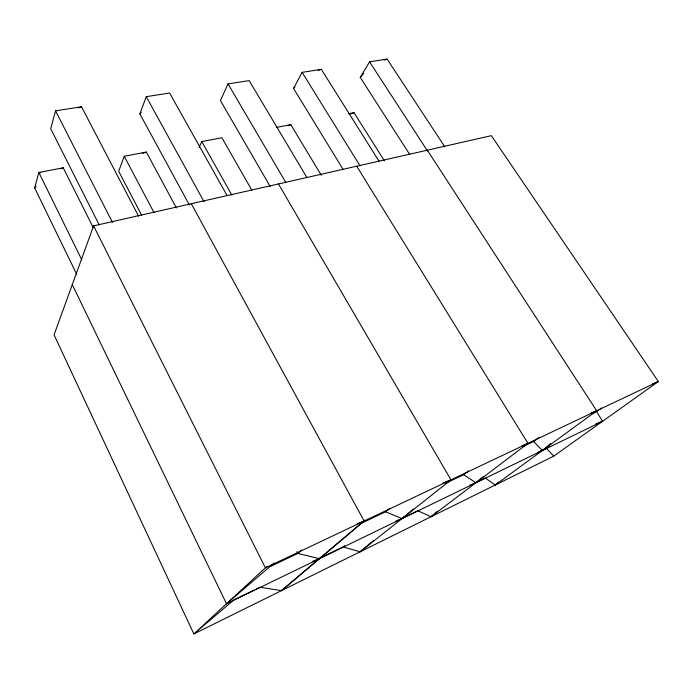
<?xml version="1.0" encoding="UTF-8"?>
<svg xmlns="http://www.w3.org/2000/svg" width="693" height="693" viewBox="0 0 693 693"><rect width="100%" height="100%" fill="white"/><g stroke="black" fill="none" stroke-linecap="round" stroke-linejoin="round"><path stroke-width="1.04" d="M76.758 274.428L34.65 187.916L38.843 172.444L63.228 167.819L93.174 227.477M138.574 216.173L81.514 106.783L55.544 110.837L50.693 128.733L99.246 224.948M93.607 225.883L54.054 334.849L193.867 633.93L553.776 456.107L658.35 381.531L491.354 135.663L93.607 225.883L265.384 567.844L193.867 633.93L233.913 599.878M176.377 207.909L146.336 152.07L124.238 156.263L118.685 171.292L141.693 215.289M189.38 204.998L139.873 113.938L146.249 96.673L169.62 93.027L226.949 195.339M199.099 147.41L201.758 141.563L221.881 137.751L251.793 190.125M306.869 177.495L249.159 80.605L228.023 83.905L220.435 100.572L270.131 186.391M343.174 169.542L293.555 88.444L302.113 72.341L321.327 69.335L379.132 161.391M409.684 154.435L360.23 77.382L369.56 61.807L387.092 59.07L444.785 146.786M34.65 187.916L35.993 186.322M139.873 113.938L141.259 112.309M293.555 88.444L294.906 86.868M360.23 77.382L363.678 73.38M403.465 517.091L402.018 518.615L395.989 520.997M72.289 284.615L226.507 603.776L274.203 562.933M301.732 549.999L297.886 553.43L270.261 566.545M321.777 556.678L319.421 558.688L312.413 561.443M256.089 589.119L259.944 587.248L281.505 590.635L319.811 558.212L343.104 546.916L344.664 545.625M365.038 520.105L319.421 558.688L297.886 553.43L296.899 551.507M281.505 590.635L364.137 521.023L191.311 203.725M343.104 546.916L360.109 551.801L373.155 540.8M413.383 509.043L402.018 518.615L385.594 511.789L361.114 523.414M417.766 510.706L430.994 516.77L437.552 511.269M469.984 485.109L475.909 482.761L483.359 476.515M474.757 483.064L485.187 478.005L495.252 485.022L498.562 482.259M537.439 452.468L542.42 450.493L550.701 443.563M385.594 511.789L389.622 508.454M360.109 551.801L450.978 479.851L278.473 183.957M445.616 483.29L463.66 474.722L468.563 470.876M430.994 516.77L527.962 443.355L356.704 166.207M523.319 446.396L533.584 441.519L538.738 437.638M228.985 601.914L226.507 603.776L602.581 421.301L596.586 411.607L591.926 413.825M495.252 485.022L596.664 410.784L427.312 150.19M547.219 447.704L548.969 446.431M596.586 411.607L601.628 407.926M267.056 566.631L265.384 567.844L658.35 381.531L652.382 383.931M234.875 599.41L254.158 590.055M400.623 519.022L416.814 511.165M540.609 451.126L546.353 448.336L553.776 456.107M590.705 413.167L596.664 410.784M522.011 445.729L527.962 443.355M443.035 483.021L450.978 479.851M595.703 424.038L602.581 421.301M357.146 523.804L364.137 521.023M78.552 107.865L81.514 106.783M318.269 70.417L321.327 69.335M60.326 168.841L63.228 167.819M384.121 60.1L387.092 59.07M142.334 153.456L146.336 152.07M287.803 125.719L290.843 124.679L321.301 175.294M350.104 114.033L354.054 112.699L384.407 160.871M276.533 127.391L290.843 124.679M348.77 113.695L354.054 112.699M40.826 172.73L38.843 172.444L81.757 259.771M463.66 474.722L475.909 482.761M533.584 441.519L542.42 450.493M369.56 61.807L427.512 150.996M302.113 72.341L360.039 165.87M228.023 83.905L285.785 182.432M201.758 141.563L231.912 195.201M146.249 96.673L204.045 201.75M124.238 156.263L153.95 212.5M55.544 110.837L112.474 222.401"/></g></svg>
